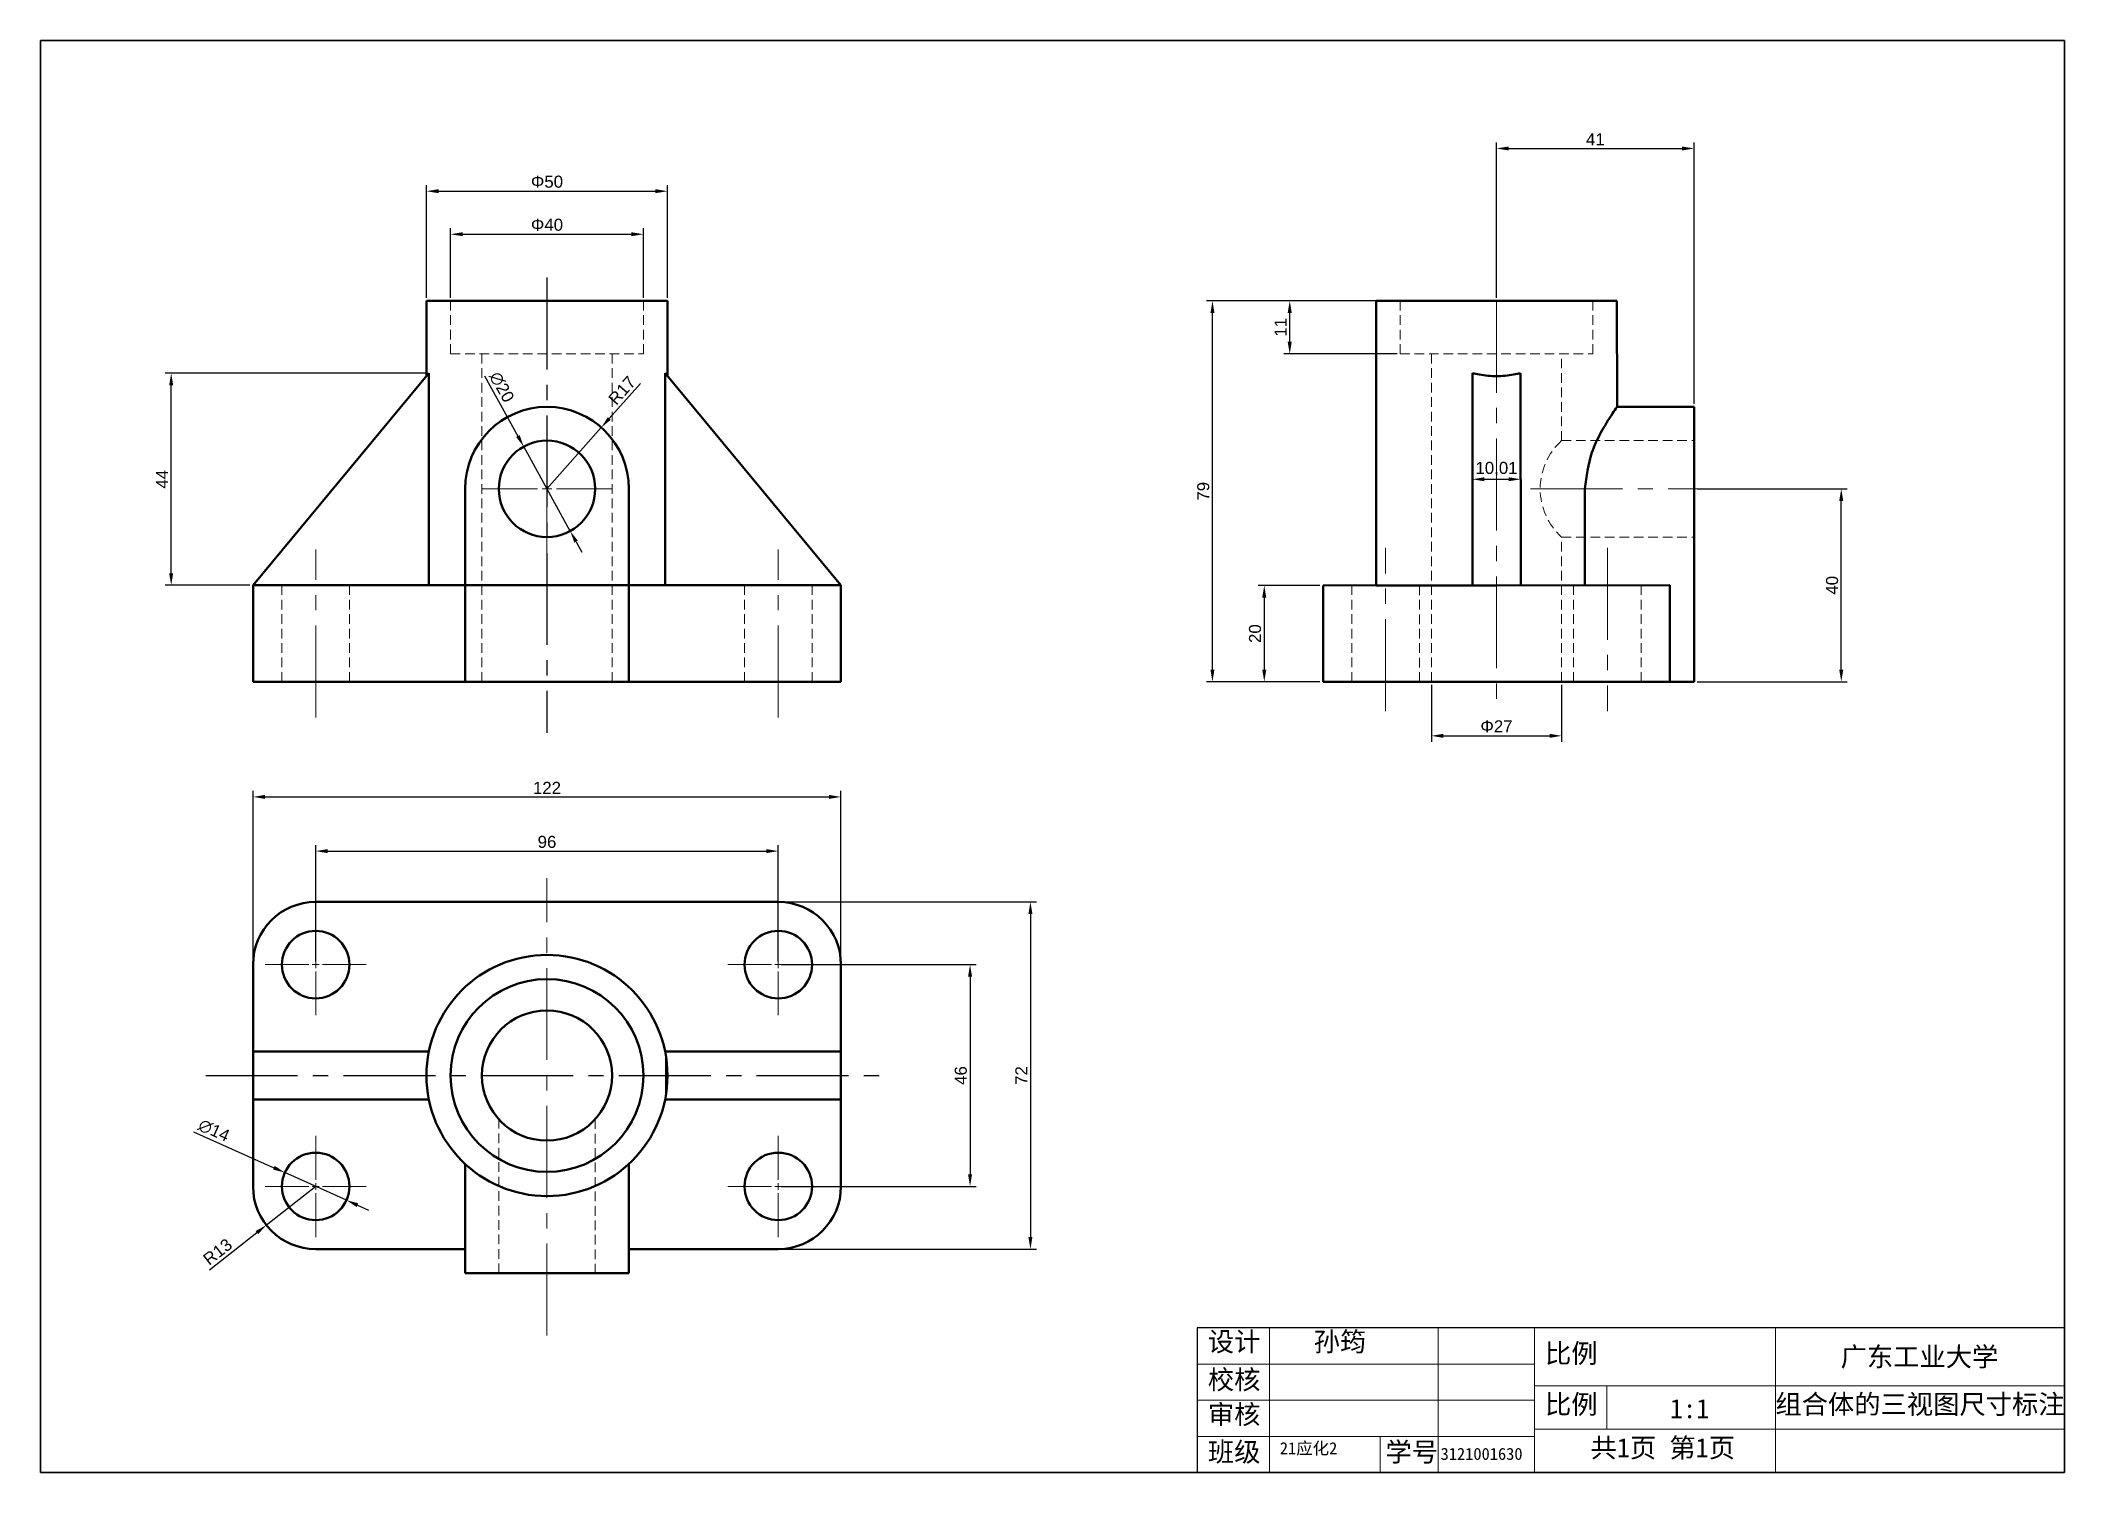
# Model space of a CAD drawing. Header units: millimetres. Extents: x 384 to 804, y 21 to 318.
import ezdxf

# ---------------------------------------------------------------- set-up
doc = ezdxf.new("R2010")
doc.units = ezdxf.units.MM
for name, pattern in [('ACAD_ISO02W100', [15, 12, -3]), ('CENTER2', [28.575, 19.05, -3.175, 3.175, -3.175]), ('JIS_02_2.0', [3, 2, -1])]:
    doc.linetypes.add(name, pattern=pattern)
doc.styles.get("Standard").update_dxf_attribs({"font": 'arial.ttf'})
doc.dimstyles.new('ISO-25', dxfattribs={"dimtxt": 2.5, "dimasz": 2.5, "dimexe": 1.25, "dimexo": 0.625, "dimtad": 1, "dimtxsty": 'Standard', "dimcen": 2.5, "dimadec": 0, "dimazin": 0, "dimtfac": 1, "dimtmove": 0, "dimatfit": 3, "dimfxl": 1, "dimarcsym": 0})

# ---------------------------------------------------------------- blocks, each defined once
blk = doc.blocks.new('*U1')
at = {"color": 0, "linetype": 'CENTER2', "transparency": 16777216}
blk.add_line((0, 67.98), (0, -26.45), dxfattribs=at)
blk = doc.blocks.new('*U2')
at = {"color": 0, "linetype": 'CENTER2', "transparency": 16777216}
blk.add_line((-87.04, 0), (54.54, 0), dxfattribs=at)
blk = doc.blocks.new('*U3')
at = {"color": 0, "linetype": 'CENTER2', "lineweight": 9, "transparency": 16777216}
blk.add_line((0, 67.36), (0, -17.68), dxfattribs=at)
blk = doc.blocks.new('*U4')
at = {"color": 0, "linetype": 'CENTER2', "lineweight": 9, "transparency": 16777216}
for p, q in [((0, 1.4), (0, 10.5)), ((-10.5, 0), (-1.4, 0)), ((1.4, 0), (10.5, 0)), ((0, -10.5), (0, -1.4))]:
    blk.add_line(p, q, dxfattribs=at)
at = {"color": 0, "linetype": 'Continuous', "lineweight": 9, "transparency": 16777216}
for p, q in [((-0.7, 0), (0.7, 0)), ((0, -0.7), (0, 0.7))]:
    blk.add_line(p, q, dxfattribs=at)
blk = doc.blocks.new('*U5')
at = {"color": 0, "linetype": 'CENTER2', "lineweight": 9, "transparency": 16777216}
for p, q in [((0, 1.4), (0, 10.5)), ((-10.5, 0), (-1.4, 0)), ((1.4, 0), (10.5, 0)), ((0, -10.5), (0, -1.4))]:
    blk.add_line(p, q, dxfattribs=at)
at = {"color": 0, "linetype": 'Continuous', "lineweight": 9, "transparency": 16777216}
for p, q in [((-0.7, 0), (0.7, 0)), ((0, -0.7), (0, 0.7))]:
    blk.add_line(p, q, dxfattribs=at)
blk = doc.blocks.new('*U6')
at = {"color": 0, "linetype": 'CENTER2', "lineweight": 9, "transparency": 16777216}
for p, q in [((0, 1.4), (0, 10.5)), ((-10.5, 0), (-1.4, 0)), ((1.4, 0), (10.5, 0)), ((0, -10.5), (0, -1.4))]:
    blk.add_line(p, q, dxfattribs=at)
at = {"color": 0, "linetype": 'Continuous', "lineweight": 9, "transparency": 16777216}
for p, q in [((-0.7, 0), (0.7, 0)), ((0, -0.7), (0, 0.7))]:
    blk.add_line(p, q, dxfattribs=at)
blk = doc.blocks.new('*U7')
at = {"color": 0, "linetype": 'CENTER2', "lineweight": 9, "transparency": 16777216}
for p, q in [((0, 1.4), (0, 10.5)), ((-10.5, 0), (-1.4, 0)), ((1.4, 0), (10.5, 0)), ((0, -10.5), (0, -1.4))]:
    blk.add_line(p, q, dxfattribs=at)
at = {"color": 0, "linetype": 'Continuous', "lineweight": 9, "transparency": 16777216}
for p, q in [((-0.7, 0), (0.7, 0)), ((0, -0.7), (0, 0.7))]:
    blk.add_line(p, q, dxfattribs=at)
blk = doc.blocks.new('*U8')
at = {"color": 0, "linetype": 'CENTER2', "lineweight": 9, "transparency": 16777216}
for p, q in [((0, 2), (0, 13.5)), ((-13.5, 0), (-2, 0)), ((2, 0), (13.5, 0)), ((0, -13.5), (0, -2))]:
    blk.add_line(p, q, dxfattribs=at)
at = {"color": 0, "linetype": 'Continuous', "lineweight": 9, "transparency": 16777216}
for p, q in [((-1, 0), (1, 0)), ((0, -1), (0, 1))]:
    blk.add_line(p, q, dxfattribs=at)
blk = doc.blocks.new('*U9')
at = {"color": 0, "linetype": 'CENTER2', "lineweight": 9, "transparency": 16777216}
blk.add_line((-20.18, 0), (17.25, 0), dxfattribs=at)
blk = doc.blocks.new('*D10')
at = {"color": 0, "lineweight": -2, "transparency": 16777216}
for p, q in [((463.87, 249.5), (409.76, 249.5)), ((411.01, 208), (411.01, 247)), ((427.36, 205.5), (409.76, 205.5))]:
    blk.add_line(p, q, dxfattribs=at)
at = {"color": 0, "lineweight": 9, "transparency": 16777216}
for points in [[(410.59, 247), (411.42, 247), (411.01, 249.5)], [(410.59, 208), (411.42, 208), (411.01, 205.5)]]:
    blk.add_solid(points, dxfattribs=at)
at = {"layer": 'Defpoints', "color": 0, "lineweight": 9, "transparency": 16777216}
for p in [(411.01, 249.5), (464.49, 249.5), (427.99, 205.5)]:
    blk.add_point(p, dxfattribs=at)
at = {"color": 0, "lineweight": 9, "transparency": 16777216, "insert": (409.13, 227.5), "char_height": 2.5, "attachment_point": 5, "rotation": 90}
blk.add_mtext('44', dxfattribs=at)
blk = doc.blocks.new('*D11')
at = {"color": 0, "lineweight": -2, "transparency": 16777216}
for p, q in [((468.99, 265.13), (468.99, 279.56)), ((471.49, 278.31), (506.49, 278.31)), ((508.99, 265.13), (508.99, 279.56))]:
    blk.add_line(p, q, dxfattribs=at)
at = {"color": 0, "lineweight": 9, "transparency": 16777216}
for points in [[(471.49, 278.73), (471.49, 277.9), (468.99, 278.31)], [(506.49, 278.73), (506.49, 277.9), (508.99, 278.31)]]:
    blk.add_solid(points, dxfattribs=at)
at = {"layer": 'Defpoints', "color": 0, "lineweight": 9, "transparency": 16777216}
for p in [(508.99, 278.31), (468.99, 264.5), (508.99, 264.5)]:
    blk.add_point(p, dxfattribs=at)
at = {"color": 0, "lineweight": 9, "transparency": 16777216, "insert": (488.99, 280.27), "char_height": 2.5, "attachment_point": 5}
blk.add_mtext('Φ40', dxfattribs=at)
blk = doc.blocks.new('*D12')
at = {"color": 0, "lineweight": -2, "transparency": 16777216}
for p, q in [((463.99, 265.13), (463.99, 288.49)), ((466.49, 287.24), (511.49, 287.24)), ((513.99, 265.13), (513.99, 288.49))]:
    blk.add_line(p, q, dxfattribs=at)
at = {"color": 0, "lineweight": 9, "transparency": 16777216}
for points in [[(466.49, 287.66), (466.49, 286.83), (463.99, 287.24)], [(511.49, 287.66), (511.49, 286.83), (513.99, 287.24)]]:
    blk.add_solid(points, dxfattribs=at)
at = {"layer": 'Defpoints', "color": 0, "lineweight": 9, "transparency": 16777216}
for p in [(513.99, 287.24), (463.99, 264.5), (513.99, 264.5)]:
    blk.add_point(p, dxfattribs=at)
at = {"color": 0, "lineweight": 9, "transparency": 16777216, "insert": (488.99, 289.2), "char_height": 2.5, "attachment_point": 5}
blk.add_mtext('Φ50', dxfattribs=at)
blk = doc.blocks.new('*D13')
at = {"color": 0, "lineweight": -2, "transparency": 16777216}
for p, q in [((476.05, 248.97), (482.95, 236.45)), ((493.82, 216.74), (484.16, 234.26)), ((495.02, 214.55), (496.23, 212.36))]:
    blk.add_line(p, q, dxfattribs=at)
at = {"color": 0, "lineweight": 9, "transparency": 16777216}
for points in [[(483.32, 236.65), (482.59, 236.25), (484.16, 234.26)], [(495.39, 214.75), (494.66, 214.35), (493.82, 216.74)]]:
    blk.add_solid(points, dxfattribs=at)
at = {"layer": 'Defpoints', "color": 0, "lineweight": 9, "transparency": 16777216}
for p in [(484.16, 234.26), (493.82, 216.74)]:
    blk.add_point(p, dxfattribs=at)
at = {"color": 0, "lineweight": 9, "transparency": 16777216, "insert": (479.6, 246.61), "char_height": 2.5, "attachment_point": 5, "rotation": 298.864}
blk.add_mtext('∅20', dxfattribs=at)
blk = doc.blocks.new('*D14')
at = {"color": 0, "lineweight": -2, "transparency": 16777216}
for p, q in [((508.36, 247.38), (501.91, 240.1)), ((488.99, 225.5), (500.26, 238.23))]:
    blk.add_line(p, q, dxfattribs=at)
at = {"color": 0, "lineweight": 9, "transparency": 16777216}
blk.add_solid([(501.6, 240.38), (502.23, 239.83), (500.26, 238.23)], dxfattribs=at)
at = {"layer": 'Defpoints', "color": 0, "lineweight": 9, "transparency": 16777216}
for p in [(500.26, 238.23), (488.99, 225.5)]:
    blk.add_point(p, dxfattribs=at)
at = {"color": 0, "lineweight": 9, "transparency": 16777216, "insert": (504.56, 245.92), "char_height": 2.5, "attachment_point": 5, "rotation": 48.4817}
blk.add_mtext('R17', dxfattribs=at)
blk = doc.blocks.new('*D15')
at = {"color": 0, "lineweight": -2, "transparency": 16777216}
for p, q in [((727.64, 225.5), (758.81, 225.5)), ((757.56, 188), (757.56, 223)), ((727.64, 185.5), (758.81, 185.5))]:
    blk.add_line(p, q, dxfattribs=at)
at = {"color": 0, "lineweight": 9, "transparency": 16777216}
for points in [[(757.14, 223), (757.97, 223), (757.56, 225.5)], [(757.14, 188), (757.97, 188), (757.56, 185.5)]]:
    blk.add_solid(points, dxfattribs=at)
at = {"layer": 'Defpoints', "color": 0, "lineweight": 9, "transparency": 16777216}
for p in [(727.02, 225.5), (757.56, 225.5), (727.02, 185.5)]:
    blk.add_point(p, dxfattribs=at)
at = {"color": 0, "lineweight": 9, "transparency": 16777216, "insert": (755.66, 205.5), "char_height": 2.5, "attachment_point": 5, "rotation": 90}
blk.add_mtext('40', dxfattribs=at)
blk = doc.blocks.new('*D16')
at = {"color": 0, "lineweight": -2, "transparency": 16777216}
for p, q in [((681.01, 228.12), (681.01, 228.74)), ((683.51, 227.49), (688.52, 227.49)), ((691.02, 228.12), (691.02, 228.74))]:
    blk.add_line(p, q, dxfattribs=at)
at = {"color": 0, "lineweight": 9, "transparency": 16777216}
for points in [[(683.51, 227.91), (683.51, 227.08), (681.01, 227.49)], [(688.52, 227.91), (688.52, 227.08), (691.02, 227.49)]]:
    blk.add_solid(points, dxfattribs=at)
at = {"layer": 'Defpoints', "color": 0, "lineweight": 9, "transparency": 16777216}
for p in [(681.01, 227.49), (691.02, 227.49), (691.02, 227.49)]:
    blk.add_point(p, dxfattribs=at)
at = {"color": 0, "lineweight": 9, "transparency": 16777216, "insert": (686.02, 229.62), "char_height": 2.5, "attachment_point": 5}
blk.add_mtext('10,01', dxfattribs=at)
blk = doc.blocks.new('*D17')
at = {"color": 0, "lineweight": -2, "transparency": 16777216}
for p, q in [((660.39, 264.5), (625.83, 264.5)), ((627.08, 188), (627.08, 262)), ((649.39, 185.5), (625.83, 185.5))]:
    blk.add_line(p, q, dxfattribs=at)
at = {"color": 0, "lineweight": 9, "transparency": 16777216}
for points in [[(626.66, 262), (627.49, 262), (627.08, 264.5)], [(626.66, 188), (627.49, 188), (627.08, 185.5)]]:
    blk.add_solid(points, dxfattribs=at)
at = {"layer": 'Defpoints', "color": 0, "lineweight": 9, "transparency": 16777216}
for p in [(627.08, 264.5), (661.02, 264.5), (650.02, 185.5)]:
    blk.add_point(p, dxfattribs=at)
at = {"color": 0, "lineweight": 9, "transparency": 16777216, "insert": (625.18, 225), "char_height": 2.5, "attachment_point": 5, "rotation": 90}
blk.add_mtext('79', dxfattribs=at)
blk = doc.blocks.new('*D19')
at = {"color": 0, "lineweight": -2, "transparency": 16777216}
for p, q in [((665.39, 264.5), (641.86, 264.5)), ((643.11, 256), (643.11, 262)), ((665.39, 253.5), (641.86, 253.5))]:
    blk.add_line(p, q, dxfattribs=at)
at = {"color": 0, "lineweight": 9, "transparency": 16777216}
for points in [[(642.69, 262), (643.53, 262), (643.11, 264.5)], [(642.69, 256), (643.53, 256), (643.11, 253.5)]]:
    blk.add_solid(points, dxfattribs=at)
at = {"layer": 'Defpoints', "color": 0, "lineweight": 9, "transparency": 16777216}
for p in [(643.11, 264.5), (666.02, 264.5), (666.02, 253.5)]:
    blk.add_point(p, dxfattribs=at)
at = {"color": 0, "lineweight": 9, "transparency": 16777216, "insert": (641.23, 259), "char_height": 2.5, "attachment_point": 5, "rotation": 90}
blk.add_mtext('11', dxfattribs=at)
blk = doc.blocks.new('*D20')
at = {"color": 0, "lineweight": -2, "transparency": 16777216}
for p, q in [((686.02, 265.13), (686.02, 297.35)), ((688.52, 296.1), (724.52, 296.1)), ((727.02, 243.13), (727.02, 297.35))]:
    blk.add_line(p, q, dxfattribs=at)
at = {"color": 0, "lineweight": 9, "transparency": 16777216}
for points in [[(688.52, 296.51), (688.52, 295.68), (686.02, 296.1)], [(724.52, 296.51), (724.52, 295.68), (727.02, 296.1)]]:
    blk.add_solid(points, dxfattribs=at)
at = {"layer": 'Defpoints', "color": 0, "lineweight": 9, "transparency": 16777216}
for p in [(727.02, 296.1), (686.02, 264.5), (727.02, 242.5)]:
    blk.add_point(p, dxfattribs=at)
at = {"color": 0, "lineweight": 9, "transparency": 16777216, "insert": (706.52, 297.98), "char_height": 2.5, "attachment_point": 5}
blk.add_mtext('41', dxfattribs=at)
blk = doc.blocks.new('*D21')
at = {"color": 0, "lineweight": -2, "transparency": 16777216}
for p, q in [((537.61, 126.83), (578.03, 126.83)), ((576.78, 124.33), (576.78, 83.33)), ((537.61, 80.83), (578.03, 80.83))]:
    blk.add_line(p, q, dxfattribs=at)
at = {"color": 0, "lineweight": 9, "transparency": 16777216}
for points in [[(576.36, 124.33), (577.19, 124.33), (576.78, 126.83)], [(576.36, 83.33), (577.19, 83.33), (576.78, 80.83)]]:
    blk.add_solid(points, dxfattribs=at)
at = {"layer": 'Defpoints', "color": 0, "lineweight": 9, "transparency": 16777216}
for p in [(536.99, 126.83), (536.99, 80.83), (576.78, 80.83)]:
    blk.add_point(p, dxfattribs=at)
at = {"color": 0, "lineweight": 9, "transparency": 16777216, "insert": (574.87, 103.83), "char_height": 2.5, "attachment_point": 5, "rotation": 90}
blk.add_mtext('46', dxfattribs=at)
blk = doc.blocks.new('*D22')
at = {"color": 0, "lineweight": -2, "transparency": 16777216}
for p, q in [((537.61, 139.83), (590.55, 139.83)), ((589.3, 137.33), (589.3, 70.33)), ((537.61, 67.83), (590.55, 67.83))]:
    blk.add_line(p, q, dxfattribs=at)
at = {"color": 0, "lineweight": 9, "transparency": 16777216}
for points in [[(588.89, 137.33), (589.72, 137.33), (589.3, 139.83)], [(588.89, 70.33), (589.72, 70.33), (589.3, 67.83)]]:
    blk.add_solid(points, dxfattribs=at)
at = {"layer": 'Defpoints', "color": 0, "lineweight": 9, "transparency": 16777216}
for p in [(536.99, 139.83), (536.99, 67.83), (589.3, 67.83)]:
    blk.add_point(p, dxfattribs=at)
at = {"color": 0, "lineweight": 9, "transparency": 16777216, "insert": (587.42, 103.83), "char_height": 2.5, "attachment_point": 5, "rotation": 90}
blk.add_mtext('72', dxfattribs=at)
blk = doc.blocks.new('*D23')
at = {"color": 0, "lineweight": -2, "transparency": 16777216}
for p, q in [((415.64, 92.18), (432.32, 84.71)), ((447.38, 77.97), (434.6, 83.69)), ((449.66, 76.95), (451.94, 75.93))]:
    blk.add_line(p, q, dxfattribs=at)
at = {"color": 0, "lineweight": 9, "transparency": 16777216}
for points in [[(432.49, 85.09), (432.15, 84.33), (434.6, 83.69)], [(449.83, 77.33), (449.49, 76.57), (447.38, 77.97)]]:
    blk.add_solid(points, dxfattribs=at)
at = {"layer": 'Defpoints', "color": 0, "lineweight": 9, "transparency": 16777216}
for p in [(434.6, 83.69), (447.38, 77.97)]:
    blk.add_point(p, dxfattribs=at)
at = {"color": 0, "lineweight": 9, "transparency": 16777216, "insert": (419.88, 92.43), "char_height": 2.5, "attachment_point": 5, "rotation": 335.8871}
blk.add_mtext('∅14', dxfattribs=at)
blk = doc.blocks.new('*D24')
at = {"color": 0, "lineweight": -2, "transparency": 16777216}
for p, q in [((440.99, 80.83), (430.76, 72.8)), ((418.98, 63.55), (428.8, 71.25))]:
    blk.add_line(p, q, dxfattribs=at)
at = {"color": 0, "lineweight": 9, "transparency": 16777216}
blk.add_solid([(428.54, 71.58), (429.06, 70.93), (430.76, 72.8)], dxfattribs=at)
at = {"layer": 'Defpoints', "color": 0, "lineweight": 9, "transparency": 16777216}
for p in [(440.99, 80.83), (430.76, 72.8)]:
    blk.add_point(p, dxfattribs=at)
at = {"color": 0, "lineweight": 9, "transparency": 16777216, "insert": (420.65, 67.27), "char_height": 2.5, "attachment_point": 5, "rotation": 38.1476}
blk.add_mtext('R13', dxfattribs=at)
blk = doc.blocks.new('*D25')
at = {"color": 0, "lineweight": -2, "transparency": 16777216}
for p, q in [((440.99, 127.45), (440.99, 151.62)), ((536.99, 127.45), (536.99, 151.62)), ((443.49, 150.37), (534.49, 150.37))]:
    blk.add_line(p, q, dxfattribs=at)
at = {"color": 0, "lineweight": 9, "transparency": 16777216}
for points in [[(443.49, 150.79), (443.49, 149.95), (440.99, 150.37)], [(534.49, 150.79), (534.49, 149.95), (536.99, 150.37)]]:
    blk.add_solid(points, dxfattribs=at)
at = {"layer": 'Defpoints', "color": 0, "lineweight": 9, "transparency": 16777216}
for p in [(536.99, 150.37), (440.99, 126.83), (536.99, 126.83)]:
    blk.add_point(p, dxfattribs=at)
at = {"color": 0, "lineweight": 9, "transparency": 16777216, "insert": (488.99, 152.27), "char_height": 2.5, "attachment_point": 5}
blk.add_mtext('96', dxfattribs=at)
blk = doc.blocks.new('*D26')
at = {"color": 0, "lineweight": -2, "transparency": 16777216}
for p, q in [((427.99, 127.45), (427.99, 162.86)), ((430.49, 161.61), (547.49, 161.61)), ((549.99, 127.45), (549.99, 162.86))]:
    blk.add_line(p, q, dxfattribs=at)
at = {"color": 0, "lineweight": 9, "transparency": 16777216}
for points in [[(430.49, 162.03), (430.49, 161.2), (427.99, 161.61)], [(547.49, 162.03), (547.49, 161.2), (549.99, 161.61)]]:
    blk.add_solid(points, dxfattribs=at)
at = {"layer": 'Defpoints', "color": 0, "lineweight": 9, "transparency": 16777216}
for p in [(549.99, 161.61), (427.99, 126.83), (549.99, 126.83)]:
    blk.add_point(p, dxfattribs=at)
at = {"color": 0, "lineweight": 9, "transparency": 16777216, "insert": (488.99, 163.49), "char_height": 2.5, "attachment_point": 5}
blk.add_mtext('122', dxfattribs=at)
blk = doc.blocks.new('*D27')
at = {"color": 0, "lineweight": -2, "transparency": 16777216}
for p, q in [((672.52, 184.88), (672.52, 173.03)), ((699.52, 184.88), (699.52, 173.03)), ((675.02, 174.28), (697.02, 174.28))]:
    blk.add_line(p, q, dxfattribs=at)
at = {"color": 0, "lineweight": 9, "transparency": 16777216}
for points in [[(675.02, 174.7), (675.02, 173.86), (672.52, 174.28)], [(697.02, 174.7), (697.02, 173.86), (699.52, 174.28)]]:
    blk.add_solid(points, dxfattribs=at)
at = {"layer": 'Defpoints', "color": 0, "lineweight": 9, "transparency": 16777216}
for p in [(672.52, 185.5), (699.52, 185.5), (699.52, 174.28)]:
    blk.add_point(p, dxfattribs=at)
at = {"color": 0, "lineweight": 9, "transparency": 16777216, "insert": (686.02, 176.24), "char_height": 2.5, "attachment_point": 5}
blk.add_mtext('Φ27', dxfattribs=at)
blk = doc.blocks.new('*U28')
at = {"color": 0, "linetype": 'CENTER2', "lineweight": 9, "transparency": 16777216}
blk.add_line((0, -53.92), (0, 40.94), dxfattribs=at)
blk = doc.blocks.new('*D29')
at = {"color": 0, "lineweight": -2, "transparency": 16777216}
for p, q in [((649.39, 205.46), (636.58, 205.46)), ((637.83, 202.96), (637.83, 188)), ((649.39, 185.5), (636.58, 185.5))]:
    blk.add_line(p, q, dxfattribs=at)
at = {"color": 0, "lineweight": 9, "transparency": 16777216}
for points in [[(637.41, 202.96), (638.24, 202.96), (637.83, 205.46)], [(637.41, 188), (638.24, 188), (637.83, 185.5)]]:
    blk.add_solid(points, dxfattribs=at)
at = {"layer": 'Defpoints', "color": 0, "lineweight": 9, "transparency": 16777216}
for p in [(650.02, 205.46), (637.83, 185.5), (650.02, 185.5)]:
    blk.add_point(p, dxfattribs=at)
at = {"color": 0, "lineweight": 9, "transparency": 16777216, "insert": (635.92, 195.48), "char_height": 2.5, "attachment_point": 5, "rotation": 90}
blk.add_mtext('20', dxfattribs=at)

msp = doc.modelspace()

# ---------------------------------------------------------------- linework, layer by layer
at = {"lineweight": 35}
for p, q in [((383.885, 318.494), (383.885, 21.494)), ((803.885, 318.494), (383.885, 318.494)), ((803.885, 21.494), (803.885, 318.494)), ((383.885, 21.494), (803.885, 21.494))]:
    msp.add_line(p, q, dxfattribs=at)
at = {"lineweight": 50}
for p, q in [((488.988, 264.501), (463.988, 264.501)), ((463.988, 264.501), (463.988, 248.892)), ((488.988, 264.501), (513.988, 264.501)), ((513.988, 264.501), (513.988, 248.892)), ((661.017, 205.483), (661.017, 264.501)), ((661.017, 264.501), (711.017, 264.501)), ((711.017, 264.501), (711.028, 242.493)), ((464.493, 249.501), (427.988, 205.501)), ((464.493, 205.501), (464.493, 249.501)), ((513.483, 249.501), (513.483, 205.501)), ((513.483, 249.501), (549.988, 205.501)), ((681.012, 205.483), (681.012, 249.501)), ((691.012, 249.501), (691.034, 205.485)), ((727.017, 242.501), (711.028, 242.493)), ((727.017, 185.501), (727.017, 242.501)), ((471.988, 185.501), (471.988, 225.501)), ((505.988, 225.501), (505.988, 185.501)), ((704.357, 205.492), (704.347, 225.501)), ((549.988, 205.501), (427.988, 205.501)), ((427.988, 205.501), (427.988, 185.501)), ((549.988, 185.501), (549.988, 205.501)), ((722.017, 205.501), (650.017, 205.465)), ((650.017, 205.465), (650.017, 185.501)), ((686.017, 205.483), (661.017, 205.483)), ((722.017, 185.501), (722.017, 205.501)), ((427.988, 185.501), (549.988, 185.501)), ((727.017, 185.501), (650.017, 185.501)), ((440.988, 139.828), (536.988, 139.828)), ((427.988, 80.828), (427.988, 126.828)), ((549.988, 126.828), (549.988, 80.828)), ((427.988, 108.828), (464.493, 108.828)), ((513.483, 108.828), (549.988, 108.828)), ((513.735, 107.373), (513.735, 100.284)), ((427.988, 98.828), (464.493, 98.828)), ((513.483, 98.828), (549.988, 98.828)), ((471.988, 62.828), (471.988, 85.498)), ((505.988, 62.828), (505.988, 85.498)), ((471.988, 67.828), (440.988, 67.828)), ((536.988, 67.828), (505.988, 67.828)), ((488.988, 62.828), (471.988, 62.828)), ((488.988, 62.828), (505.988, 62.828))]:
    msp.add_line(p, q, dxfattribs=at)
at = {"linetype": 'ACAD_ISO02W100', "lineweight": 9}
for p, q in [((488.988, 264.501), (468.988, 264.501)), ((433.988, 205.501), (447.988, 205.501)), ((529.988, 205.501), (543.988, 205.501))]:
    msp.add_line(p, q, dxfattribs=at)
at = {"linetype": 'JIS_02_2.0', "lineweight": 9}
for p, q in [((468.988, 264.501), (468.988, 253.501)), ((508.988, 253.501), (508.988, 264.501)), ((666.017, 264.501), (666.017, 253.501)), ((706.017, 253.501), (706.017, 264.501)), ((468.988, 253.501), (508.988, 253.501)), ((475.488, 253.501), (475.488, 185.501)), ((502.488, 185.501), (502.488, 253.501)), ((666.017, 253.501), (706.017, 253.501)), ((672.517, 253.501), (672.517, 185.501)), ((699.517, 235.501), (699.517, 253.501)), ((699.517, 235.501), (727.017, 235.501)), ((699.517, 185.501), (699.517, 215.501)), ((699.517, 215.501), (727.017, 215.501)), ((433.988, 185.501), (433.988, 205.501)), ((447.988, 205.501), (447.988, 185.501)), ((529.988, 185.501), (529.988, 205.501)), ((543.988, 205.501), (543.988, 185.501)), ((656.017, 185.501), (656.007, 205.468)), ((670.007, 205.468), (670.007, 185.501)), ((702.007, 205.498), (702.007, 185.501)), ((716.017, 185.501), (716.007, 205.498)), ((478.988, 62.828), (478.988, 94.759)), ((498.988, 94.759), (498.988, 62.828))]:
    msp.add_line(p, q, dxfattribs=at)
at = {"lineweight": 9}
for p, q in [((464.493, 205.501), (464.493, 249.501)), ((513.483, 205.501), (513.483, 249.501)), ((488.988, 185.501), (471.988, 185.501)), ((638.885, 21.494), (638.885, 51.494)), ((673.885, 51.494), (673.885, 21.494)), ((693.885, 21.494), (693.885, 51.494)), ((743.885, 51.494), (743.885, 21.494)), ((623.885, 36.494), (623.885, 43.994)), ((623.885, 43.994), (693.885, 43.994)), ((803.885, 39.494), (693.885, 39.494)), ((708.885, 30.494), (708.885, 39.494)), ((693.885, 36.494), (623.885, 36.494)), ((693.885, 21.494), (693.885, 30.494)), ((693.885, 30.494), (803.885, 30.494)), ((623.885, 21.494), (623.885, 28.994)), ((623.885, 28.994), (693.885, 28.994)), ((661.885, 28.994), (661.885, 21.494))]:
    msp.add_line(p, q, dxfattribs=at)
at = {"linetype": 'CENTER2', "lineweight": 9}
for p, q in [((440.988, 178.085), (440.988, 212.917)), ((536.988, 178.085), (536.988, 212.917)), ((663.017, 179.406), (663.017, 213.272)), ((709.017, 213.272), (709.017, 179.406))]:
    msp.add_line(p, q, dxfattribs=at)
for q in [(427.988, 108.828), (427.988, 98.828)]:
    msp.add_line((427.988, 103.828), q)
at = {"lineweight": 30}
for p, q in [((803.885, 51.494), (623.885, 51.494)), ((623.885, 51.494), (623.885, 21.494))]:
    msp.add_line(p, q, dxfattribs=at)
at = {"lineweight": 50}
for centre, radius in [((488.988, 225.501), 10), ((440.988, 126.828), 7), ((536.988, 126.828), 7), ((488.988, 103.828), 25), ((488.988, 103.828), 20), ((488.988, 103.828), 13.5), ((440.988, 80.828), 7), ((536.988, 80.828), 7)]:
    msp.add_circle(centre, radius, dxfattribs=at)
for centre, radius, start, end in [((488.988, 225.501), 17, 0, 180), ((440.988, 126.828), 13, 90, 180), ((536.988, 126.828), 13, 0, 90), ((440.988, 80.828), 13, 180, 270), ((536.988, 80.828), 13, 270, 0)]:
    msp.add_arc(centre, radius, start, end, dxfattribs=at)
at = {"linetype": 'JIS_02_2.0', "lineweight": 9}
msp.add_arc((708.586, 225.501), 13.5, 132.20545, 227.79455, dxfattribs=at)
msp.add_arc((440.988, 126.828), 13, 90, 180)
at = {"lineweight": 50}
for points in [[(691.012, 249.501), (689.557, 249.197), (686.012, 248.892), (682.468, 249.197), (681.012, 249.501)], [(711.028, 242.493), (710.093, 241.099), (705.827, 233.013), (704.347, 225.501)]]:
    msp.add_spline(points, degree=3, dxfattribs=at)

# ---------------------------------------------------------------- block references
at = {"linetype": 'CENTER2'}
for name, p in [('*U1', (488.988, 201.346)), ('*U2', (505.238, 103.828))]:
    msp.add_blockref(name, p, dxfattribs=at)
at = {"linetype": 'CENTER2', "lineweight": 9}
for name, p in [('*U3', (686.017, 197.14)), ('*U8', (488.988, 225.501)), ('*U9', (713.267, 225.501)), ('*U28', (488.988, 103.828)), ('*U6', (440.988, 126.828)), ('*U4', (536.988, 126.828)), ('*U7', (440.988, 80.828)), ('*U5', (536.988, 80.828))]:
    msp.add_blockref(name, p, dxfattribs=at)

# ---------------------------------------------------------------- texts
at = {"lineweight": 9, "attachment_point": 1}
for s, width, gutter_width, heights, insert, char_height in [('{\\f仿宋_GB2312|b0|i0|c134|p49;设计}', 11.51941, 12.5, [0.908], (626.12, 50.631), 4), ('{\\fSimSun|b0|i0|c134|p2;孙筠}', 16.39773, 12.5, [1.756], (648.082, 50.631), 4), ('{\\f仿宋_GB2312|b0|i0|c134|p49;比例}', 11.51941, 12.5, [0.908], (696.087, 48.202), 4), ('{\\f仿宋_GB2312|b0|i0|c134|p49;广东工业大学}', 37.76749, 12.5, [0.908], (757.414, 47.511), 4), ('{\\f仿宋_GB2312|b0|i0|c134|p49;校核}', 11.51941, 12.5, [0.908], (626.12, 42.757), 4), ('{\\f仿宋_GB2312|b0|i0|c134|p49;比例}', 11.51941, 12.5, [0.908], (696.087, 37.658), 4), ('\\pxt13;{\\f仿宋_GB2312|b0|i0|c134|p49;组合体的三视图尺寸标注}', 64.56994, 12.5, [0.908], (743.885, 37.658), 4), ('{\\f仿宋_GB2312|b0|i0|c134|p49;审核}', 11.51941, 12.5, [0.908], (626.12, 35.543), 4), ('{\\f仿宋_GB2312|b0|i0|c134|p49;1:1}', 7.60067, 12.5, [0], (722.009, 36.748), 4), ('{\\f仿宋_GB2312|b0|i0|c134|p49;班级}', 11.51941, 12.5, [0.908], (626.12, 27.768), 4), ('{\\f仿宋_GB2312|b0|i0|c134|p49;21\\fSimSun|b0|i0|c134|p2;应化\\f仿宋_GB2312|b0|i0|c134|p49;2}', 17.25379, 12.5, [0.0491], (641.06, 27.768), 2.5), ('{\\f仿宋_GB2312|b0|i0|c134|p49;学号}', 11.51941, 12.5, [0.908], (662.978, 27.768), 4), ('{\\f仿宋_GB2312|b0|i0|c134|p49;3121001630}', 4, 0, [0], (674.416, 26.609), 2.5), ('\\pxt2,10;{\\fSimSun|b0|i0|c134|p2;共\\f仿宋_GB2312|b0|i0|c134|p49;1\\fSimSun|b0|i0|c134|p2;页\\f仿宋_GB2312|b0|i0|c134|p49; \\fSimSun|b0|i0|c134|p2;第\\f仿宋_GB2312|b0|i0|c134|p49;1\\fSimSun|b0|i0|c134|p2;页}', 35.05627, 0, [0.908], (705.53, 28.626), 4)]:
    msp.add_mtext_dynamic_manual_height_columns(s, width=width, gutter_width=gutter_width, heights=heights, dxfattribs=dict(at, insert=insert, char_height=char_height))

# ---------------------------------------------------------------- dimensions: what is measured, and where the dimension line sits
at = {"lineweight": 9}
for base, p1, p2, picture, middle in [((727.017, 296.096), (686.017, 264.501), (727.017, 242.501), '*D20', (706.517, 297.976)), ((691.023, 227.493), (681.012, 227.492), (691.023, 227.493), '*D16', (686.018, 229.621)), ((549.988, 161.615), (427.988, 126.828), (549.988, 126.828), '*D26', (488.988, 163.495)), ((536.988, 150.37), (440.988, 126.828), (536.988, 126.828), '*D25', (488.988, 152.271))]:
    dim = msp.add_linear_dim(base=base, p1=p1, p2=p2, dimstyle='ISO-25', dxfattribs=at)
    dim.commit()
    dim.dimension.update_dxf_attribs({"geometry": picture, "text_midpoint": middle})
for base, p1, p2, picture, middle in [((513.988, 287.243), (463.988, 264.501), (513.988, 264.501), '*D12', (488.988, 289.201)), ((508.988, 278.315), (468.988, 264.501), (508.988, 264.501), '*D11', (488.988, 280.272)), ((699.517, 174.279), (672.517, 185.501), (699.517, 185.501), '*D27', (686.017, 176.237))]:
    dim = msp.add_linear_dim(base=base, p1=p1, p2=p2, text='Φ<>', dimstyle='ISO-25', dxfattribs=at)
    dim.commit()
    dim.dimension.update_dxf_attribs({"geometry": picture, "text_midpoint": middle})
for base, p1, p2, picture, middle in [((627.078, 264.501), (650.017, 185.501), (661.017, 264.501), '*D17', (625.177, 225.001)), ((643.11, 264.501), (666.017, 253.501), (666.017, 264.501), '*D19', (641.23, 259.001)), ((411.005, 249.501), (427.988, 205.501), (464.493, 249.501), '*D10', (409.13, 227.501)), ((757.557, 225.501), (727.017, 185.501), (727.017, 225.501), '*D15', (755.655, 205.501)), ((589.303, 67.828), (536.988, 139.828), (536.988, 67.828), '*D22', (587.422, 103.828)), ((576.776, 80.828), (536.988, 126.828), (536.988, 80.828), '*D21', (574.875, 103.828))]:
    dim = msp.add_linear_dim(base=base, p1=p1, p2=p2, angle=90, dimstyle='ISO-25', dxfattribs=at)
    dim.commit()
    dim.dimension.update_dxf_attribs({"geometry": picture, "text_midpoint": middle})
for p1, p2, picture, middle in [((493.815, 216.743), (484.161, 234.259), '*D13', (477.875, 245.663)), ((447.377, 77.969), (434.599, 83.688), '*D23', (419.078, 90.635))]:
    dim = msp.add_diameter_dim_2p(p1=p1, p2=p2, dimstyle='ISO-25', dxfattribs=at)
    dim.commit()
    dim.dimension.update_dxf_attribs({"geometry": picture, "text_midpoint": middle, "dimtype": 163})
dim = msp.add_radius_dim(center=(488.988, 225.501), mpoint=(500.257, 238.23), dimstyle='ISO-25', dxfattribs=at)
dim.commit()
dim.dimension.update_dxf_attribs({"geometry": '*D14', "text_midpoint": (504.557, 245.924)})
dim = msp.add_linear_dim(base=(637.826, 185.501), p1=(650.017, 205.465), p2=(650.017, 185.501), angle=90, dimstyle='ISO-25', override={"dimdec": 0}, dxfattribs=at)
dim.commit()
dim.dimension.update_dxf_attribs({"geometry": '*D29', "text_midpoint": (635.925, 195.483)})
dim = msp.add_radius_dim(center=(440.988, 80.828), mpoint=(430.764, 72.798), dimstyle='ISO-25', dxfattribs=at)
dim.commit()
dim.dimension.update_dxf_attribs({"geometry": '*D24', "text_midpoint": (421.824, 65.776), "dimtype": 164})

doc.saveas('drawing.dxf')
